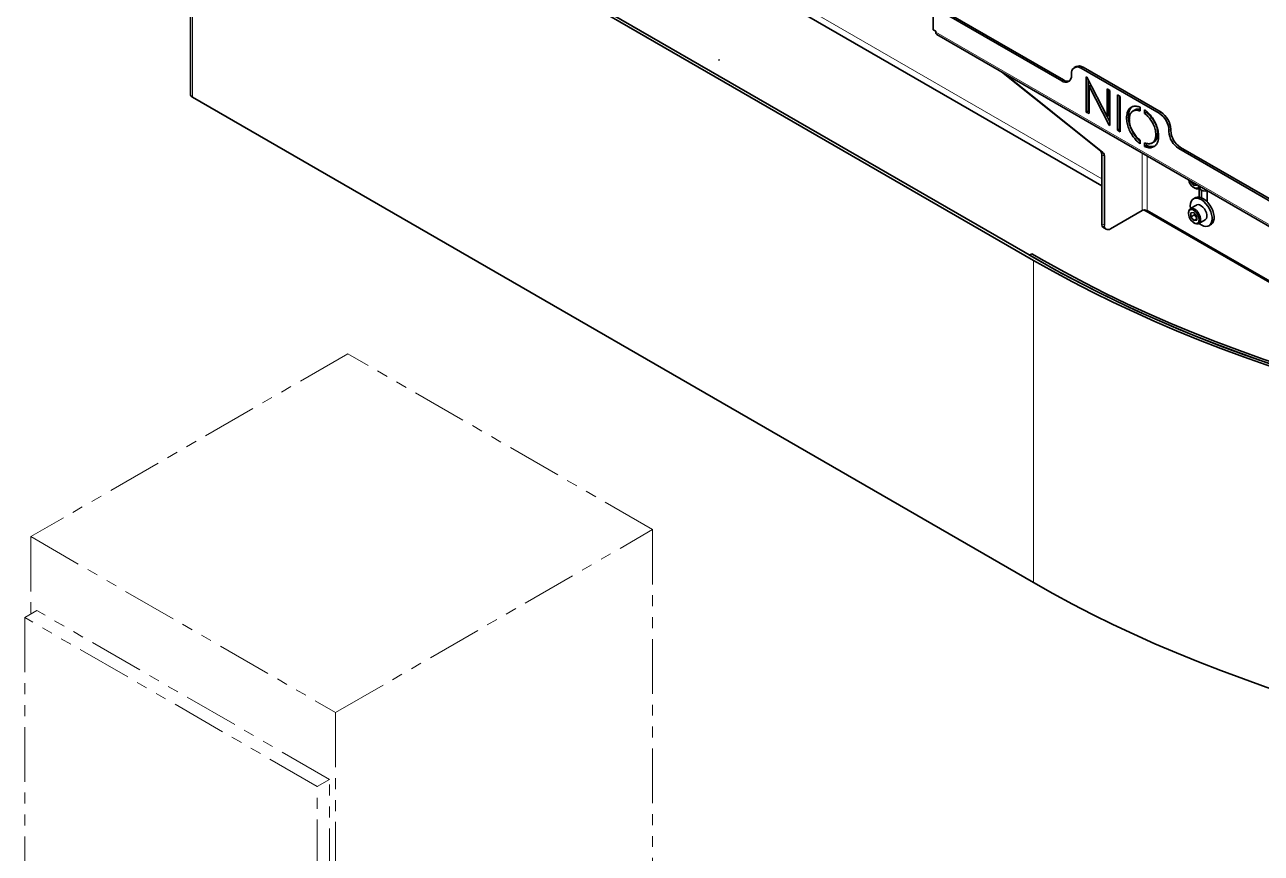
# Paper-space layout 'Blatt1' of a CAD drawing. Header units: millimetres. Extents: x 0 to 1189, y 0 to 841.
# Drawn here: x 735.1 to 878.5, y 313.2 to 409.4 of the extents above; entities that cross this region are included whole.
import ezdxf

# ---------------------------------------------------------------- set-up
doc = ezdxf.new("R2010")
doc.units = ezdxf.units.MM
doc.linetypes.add('PHANTOM', pattern=[12.7, 6.35, -1.27, 1.27, -1.27, 1.27, -1.27])

psp = doc.layouts.new('Blatt1')

# ---------------------------------------------------------------- linework, layer by layer
at = {"color": 7, "linetype": 'Continuous', "lineweight": 35}
for p, q in [((754.271, 683.672), (754.271, 401.312)), ((852.086, 382.051), (764.606, 432.553)), ((852.369, 382.214), (764.889, 432.716)), ((789.793, 431.239), (860.006, 390.705)), ((840.429, 408.825), (840.429, 411.478)), ((840.429, 411.478), (855.339, 402.871)), ((840.641, 411.601), (855.551, 402.994)), ((840.429, 408.825), (840.737, 408.647)), ((840.737, 408.524), (840.737, 408.647)), ((840.862, 408.25), (883.642, 383.553)), ((857.014, 404.543), (856.802, 404.42)), ((859.841, 394.745), (848.34, 403.932)), ((860.123, 394.581), (848.623, 403.769)), ((856.471, 403.688), (856.471, 403.524)), ((857.602, 404.341), (866.653, 399.116)), ((866.865, 399.239), (857.814, 404.464)), ((858.263, 403.306), (858.197, 403.345)), ((858.197, 403.345), (858.197, 399.262)), ((860.599, 398.744), (858.263, 403.306)), ((858.409, 403.022), (858.409, 399.384)), ((858.724, 402.406), (858.514, 402.285)), ((858.514, 399.079), (858.514, 402.285)), ((858.514, 402.285), (860.844, 397.734)), ((860.916, 401.775), (860.599, 401.958)), ((860.599, 401.958), (860.599, 398.744)), ((860.811, 401.835), (860.811, 398.867)), ((860.916, 397.692), (860.916, 401.775)), ((852.086, 344.654), (754.506, 400.986)), ((862.14, 401.068), (861.823, 401.251)), ((861.823, 401.251), (861.823, 397.169)), ((862.035, 401.129), (862.035, 397.291)), ((862.14, 396.985), (862.14, 401.068)), ((858.409, 399.384), (858.197, 399.262)), ((858.197, 399.262), (858.514, 399.079)), ((858.409, 399.384), (858.514, 399.324)), ((860.811, 398.867), (860.599, 398.744)), ((863.824, 399.5), (863.612, 399.377)), ((864.454, 399.393), (864.454, 399.819)), ((864.949, 399.536), (864.949, 399.113)), ((865.161, 399.236), (864.949, 399.113)), ((865.161, 399.36), (865.161, 399.236)), ((860.601, 398.745), (860.916, 398.129)), ((860.916, 397.775), (860.844, 397.734)), ((860.844, 397.734), (860.916, 397.692)), ((862.035, 397.291), (861.823, 397.169)), ((861.823, 397.169), (862.14, 396.985)), ((862.035, 397.291), (862.14, 397.23)), ((864.454, 395.566), (864.454, 395.987)), ((866.477, 396.77), (866.265, 396.648)), ((867.784, 397.157), (867.784, 396.993)), ((867.996, 397.279), (867.996, 397.116)), ((864.949, 395.696), (864.949, 395.272)), ((865.161, 395.395), (864.949, 395.272)), ((865.161, 395.645), (865.161, 395.395)), ((865.846, 395.685), (866.058, 395.807)), ((868.916, 395.034), (883.826, 386.426)), ((869.128, 395.156), (884.038, 386.549)), ((860.006, 386.292), (860.006, 394.315)), ((860.289, 386.129), (860.289, 394.152)), ((870.316, 391.193), (870.316, 391.246)), ((870.362, 391.22), (870.316, 391.193)), ((870.316, 391.193), (870.669, 390.753)), ((870.92, 390.898), (870.669, 390.753)), ((871.023, 390.785), (870.669, 390.753)), ((870.669, 390.506), (870.754, 390.457)), ((871.023, 390.785), (871.023, 390.838)), ((871.254, 390.407), (871.511, 390.556)), ((871.277, 390.41), (871.277, 389.399)), ((871.56, 390.221), (871.56, 389.323)), ((870.844, 389.321), (870.618, 389.19)), ((872.211, 388.86), (872.211, 390.081)), ((860.996, 385.721), (864.673, 387.843)), ((864.859, 387.904), (902.15, 366.376)), ((865.239, 387.843), (902.15, 366.535)), ((870.047, 387.599), (870.047, 387.501)), ((870.982, 388.477), (870.254, 388.057)), ((870.316, 387.582), (870.669, 387.613)), ((870.316, 387.11), (870.316, 387.582)), ((870.74, 387.355), (870.316, 387.11)), ((871.023, 387.173), (870.669, 387.613)), ((870.74, 387.355), (870.74, 387.525)), ((870.852, 387.385), (870.74, 387.355)), ((871.023, 387.003), (870.74, 387.355)), ((870.316, 387.11), (870.669, 386.67)), ((871.023, 386.874), (870.669, 386.67)), ((871.023, 386.702), (870.669, 386.67)), ((870.669, 386.423), (870.754, 386.374)), ((871.023, 386.702), (871.023, 387.173)), ((871.254, 386.325), (871.982, 386.745)), ((872.418, 386.073), (872.644, 386.203)), ((860.213, 385.834), (860.496, 385.671)), ((851.606, 382.646), (851.887, 382.811)), ((851.606, 382.646), (853.03, 381.836)), ((851.887, 382.811), (853.311, 382))]:
    psp.add_line(p, q, dxfattribs=at)
at = {"color": 8, "linetype": 'Continuous', "lineweight": 18}
for p, q in [((754.506, 683.346), (754.506, 400.986)), ((789.295, 432.338), (860.006, 391.517)), ((840.737, 408.524), (883.517, 383.828)), ((857.814, 404.464), (857.602, 404.341)), ((855.339, 402.871), (855.551, 402.994)), ((866.653, 399.116), (866.865, 399.239)), ((863.077, 398.713), (862.865, 398.59)), ((867.996, 397.279), (867.784, 397.157)), ((867.784, 396.993), (867.996, 397.116)), ((859.841, 394.745), (860.123, 394.581)), ((864.673, 387.843), (864.673, 394.504)), ((869.128, 395.156), (868.916, 395.034)), ((860.289, 394.152), (860.006, 394.315)), ((865.239, 387.843), (865.239, 394.177)), ((860.006, 386.292), (860.289, 386.129)), ((852.086, 382.051), (852.086, 344.654))]:
    psp.add_line(p, q, dxfattribs=at)
at = {"color": 7, "linetype": 'PHANTOM', "lineweight": 18}
for p, q in [((772.528, 371.215), (735.758, 349.988)), ((807.883, 350.805), (772.528, 371.215)), ((771.113, 329.578), (807.883, 350.805)), ((807.883, 350.805), (807.883, 287.523)), ((735.758, 349.988), (771.113, 329.578)), ((735.758, 349.988), (735.758, 341.007)), ((735.051, 340.598), (736.465, 341.415)), ((770.406, 321.821), (736.465, 341.415)), ((735.051, 340.598), (735.051, 308.753)), ((768.992, 321.005), (735.051, 340.598)), ((771.113, 329.578), (771.113, 296.562)), ((768.992, 321.005), (770.406, 321.821)), ((770.406, 297.083), (770.406, 321.821)), ((768.992, 298.098), (768.992, 321.005))]:
    psp.add_line(p, q, dxfattribs=at)
at = {"color": 7, "linetype": 'Continuous', "lineweight": 35, "flags": 128}
for points in [[(815.61, 405.305), (815.614, 405.308), (815.616, 405.313), (815.614, 405.317), (815.61, 405.321), (815.603, 405.323), (815.596, 405.324), (815.588, 405.323), (815.581, 405.321), (815.577, 405.317), (815.576, 405.313), (815.577, 405.308), (815.581, 405.305), (815.588, 405.302), (815.596, 405.301), (815.603, 405.302), (815.61, 405.305)], [(870.067, 391.39), (870.072, 391.367), (870.146, 391.138), (870.262, 390.917), (870.411, 390.72), (870.581, 390.564), (870.758, 390.462), (870.928, 390.422), (871.077, 390.446), (871.193, 390.534), (871.266, 390.677), (871.271, 390.695)], [(871.418, 390.61), (871.403, 390.574), (871.303, 390.441), (871.162, 390.371), (870.991, 390.367), (870.802, 390.431), (870.754, 390.457)], [(870.269, 388.066), (870.245, 388.366), (870.271, 388.647), (870.348, 388.886), (870.473, 389.074), (870.641, 389.203), (870.844, 389.268), (871.076, 389.265), (871.325, 389.196), (871.582, 389.062), (871.837, 388.87), (872.078, 388.628), (872.297, 388.344), (872.483, 388.031), (872.631, 387.702), (872.732, 387.371), (872.784, 387.049), (872.784, 386.752), (872.732, 386.491), (872.631, 386.276), (872.483, 386.117), (872.297, 386.02), (872.078, 385.988), (871.837, 386.025), (871.582, 386.126), (871.325, 386.29), (871.269, 386.334)], [(870.844, 389.321), (870.867, 389.334), (871.071, 389.398), (871.302, 389.396), (871.551, 389.326), (871.808, 389.193), (872.063, 389.001), (872.305, 388.758), (872.523, 388.475), (872.71, 388.162), (872.857, 387.833), (872.958, 387.501), (873.01, 387.18), (873.01, 386.883), (872.958, 386.621), (872.857, 386.407), (872.71, 386.247), (872.644, 386.203)], [(870.047, 387.599), (870.073, 387.804), (870.15, 387.964), (870.271, 388.066), (870.429, 388.104), (870.61, 388.073), (870.802, 387.978), (870.991, 387.823), (871.162, 387.622), (871.303, 387.389), (871.403, 387.142), (871.455, 386.898), (871.455, 386.675), (871.403, 386.491), (871.303, 386.359), (871.162, 386.288), (870.991, 386.285), (870.802, 386.348), (870.754, 386.374)], [(870.047, 387.501), (870.072, 387.284), (870.146, 387.055), (870.262, 386.834), (870.411, 386.637), (870.581, 386.482), (870.758, 386.379), (870.928, 386.339), (871.077, 386.363), (871.193, 386.451), (871.266, 386.595), (871.291, 386.783), (871.266, 387), (871.193, 387.228), (871.077, 387.45), (870.928, 387.646), (870.758, 387.802), (870.581, 387.904), (870.411, 387.945), (870.262, 387.92), (870.146, 387.832), (870.072, 387.689), (870.047, 387.501)], [(871.982, 386.745), (872.031, 386.779), (872.131, 386.911), (872.183, 387.096), (872.183, 387.318), (872.131, 387.562), (872.031, 387.81), (871.89, 388.043), (871.719, 388.244), (871.531, 388.398), (871.339, 388.494), (871.157, 388.524), (871, 388.487), (870.982, 388.477)], [(898.618, 364.369), (895.736, 365.053), (892.882, 365.775), (890.056, 366.533), (887.261, 367.329), (884.498, 368.16), (881.768, 369.028), (879.072, 369.931), (876.413, 370.868), (873.791, 371.84), (871.207, 372.846), (868.664, 373.886), (866.162, 374.958), (863.702, 376.063), (861.287, 377.199), (858.916, 378.367), (856.592, 379.565), (854.315, 380.794), (852.086, 382.051)], [(898.766, 364.583), (895.893, 365.266), (893.047, 365.985), (890.229, 366.742), (887.442, 367.535), (884.687, 368.364), (881.965, 369.229), (879.277, 370.129), (876.625, 371.064), (874.011, 372.033), (871.435, 373.036), (868.899, 374.073), (866.404, 375.142), (863.951, 376.243), (861.543, 377.377), (859.179, 378.541), (856.861, 379.736), (854.591, 380.96), (852.369, 382.214)], [(853.03, 381.836), (855.36, 380.54), (857.741, 379.276), (860.174, 378.044), (862.656, 376.846), (865.186, 375.683), (867.763, 374.553), (870.385, 373.459), (873.051, 372.401), (875.759, 371.38), (878.509, 370.395), (881.297, 369.448), (884.123, 368.539), (886.986, 367.669), (889.883, 366.838), (892.813, 366.046), (895.775, 365.295), (898.766, 364.583)], [(853.311, 382), (855.634, 380.708), (858.009, 379.447), (860.434, 378.22), (862.909, 377.025), (865.432, 375.865), (868.001, 374.739), (870.616, 373.648), (873.274, 372.593), (875.974, 371.574), (878.715, 370.593), (881.496, 369.648), (884.314, 368.742), (887.168, 367.874), (890.057, 367.046), (892.979, 366.256), (895.932, 365.507), (898.914, 364.798)], [(898.618, 326.971), (895.736, 327.655), (892.882, 328.377), (890.056, 329.136), (887.261, 329.931), (884.498, 330.763), (881.768, 331.63), (879.072, 332.533), (876.413, 333.471), (873.791, 334.443), (871.207, 335.449), (868.664, 336.488), (866.162, 337.561), (863.702, 338.665), (861.287, 339.802), (858.916, 340.969), (856.592, 342.168), (854.315, 343.396), (852.086, 344.654)]]:
    psp.add_lwpolyline(points, dxfattribs=at)
at = {"color": 7, "linetype": 'Continuous', "lineweight": 35}
for centre, radius, start, end in [((841.023, 408.488), 0.288, 172.74417, 235.94365), ((857.345, 403.809), 0.805, 54.38242, 114.30712), ((855.781, 403.413), 0.699, 230.79671, 9.21404), ((857.16, 403.8), 0.699, 50.79671, 189.21404), ((856.038, 403.699), 0.858, 235.38842, 283.46317), ((754.672, 401.352), 0.402, 185.6948, 245.62534), ((865.328, 397.045), 2.459, 2.60548, 57.39452), ((865.54, 397.167), 2.459, 2.60548, 57.39452), ((870.241, 397.105), 2.459, 182.60548, 237.39452), ((870.453, 397.227), 2.459, 182.60548, 237.39452), ((859.473, 394.356), 0.535, 355.59419, 46.54889), ((859.756, 394.193), 0.535, 355.59419, 46.54889), ((872.084, 391.246), 1.163, 225.50037, 280.53576), ((864.956, 387.297), 0.615, 62.60967, 117.39033), ((860.496, 386.238), 0.493, 173.70115, 234.98667), ((860.72, 386.059), 0.437, 170.78596, 309.20329)]:
    psp.add_arc(centre, radius, start, end, dxfattribs=at)
for points, knots in [([(864.454, 399.819), (864.291, 399.872), (863.965, 399.979), (863.534, 399.917), (863.174, 399.677), (862.915, 399.24), (862.882, 398.807), (862.865, 398.59)], [0, 0, 0, 0, 0.18671605, 0.37346748, 0.56018565, 0.78008317, 1, 1, 1, 1]), ([(863.634, 399.927), (863.56, 399.886), (863.348, 399.766), (863.13, 399.358), (863.095, 398.928), (863.077, 398.713)], [0, 0, 0, 0, 0.2090062, 0.6044857, 1, 1, 1, 1]), ([(863.183, 398.409), (863.192, 398.557), (863.209, 398.852), (863.369, 399.189), (863.631, 399.421), (864, 399.514), (864.302, 399.433), (864.454, 399.393)], [0, 0, 0, 0, 0.1867727, 0.3734548, 0.5601636, 0.7800879, 1, 1, 1, 1]), ([(863.826, 399.496), (863.831, 399.501), (863.932, 399.592), (864.15, 399.626), (864.376, 399.574), (864.454, 399.556)], [0, 0, 0, 0, 0.03330298, 0.66895623, 1, 1, 1, 1]), ([(866.582, 396.464), (866.571, 396.665), (866.55, 397.066), (866.346, 397.728), (866.045, 398.322), (865.703, 398.827), (865.34, 399.233), (865.079, 399.435), (864.949, 399.536)], [0, 0, 0, 0, 0.1866537, 0.3731511, 0.5597522, 0.7065064, 0.8532204, 1, 1, 1, 1]), ([(864.949, 399.113), (865.08, 399.003), (865.343, 398.783), (865.696, 398.341), (866.003, 397.818), (866.226, 397.22), (866.252, 396.839), (866.265, 396.648)], [0, 0, 0, 0, 0.1867914, 0.3736723, 0.5603809, 0.7801413, 1, 1, 1, 1]), ([(865.161, 399.236), (865.292, 399.126), (865.555, 398.905), (865.908, 398.463), (866.216, 397.94), (866.438, 397.343), (866.464, 396.961), (866.477, 396.77)], [0, 0, 0, 0, 0.1867914, 0.3736723, 0.5603809, 0.7801413, 1, 1, 1, 1]), ([(862.865, 398.59), (862.876, 398.394), (862.898, 398.001), (863.1, 397.354), (863.39, 396.772), (863.722, 396.275), (864.072, 395.87), (864.326, 395.667), (864.454, 395.566)], [0, 0, 0, 0, 0.1866262, 0.3731277, 0.5597241, 0.7065019, 0.8532362, 1, 1, 1, 1]), ([(863.077, 398.713), (863.088, 398.516), (863.11, 398.123), (863.312, 397.476), (863.602, 396.894), (863.935, 396.4), (864.216, 396.063), (864.398, 395.914), (864.454, 395.869)], [0, 0, 0, 0, 0.2034508, 0.4067656, 0.6101839, 0.7701939, 0.9301565, 1, 1, 1, 1]), ([(864.454, 395.987), (864.325, 396.095), (864.068, 396.311), (863.731, 396.754), (863.437, 397.267), (863.219, 397.85), (863.195, 398.222), (863.183, 398.409)], [0, 0, 0, 0, 0.1867664, 0.3735385, 0.5603925, 0.7801177, 1, 1, 1, 1]), ([(866.265, 396.648), (866.256, 396.497), (866.237, 396.196), (866.071, 395.856), (865.8, 395.626), (865.416, 395.548), (865.104, 395.647), (864.949, 395.696)], [0, 0, 0, 0, 0.1867982, 0.3735047, 0.560175, 0.7800478, 1, 1, 1, 1]), ([(864.949, 395.272), (865.115, 395.211), (865.447, 395.089), (865.885, 395.148), (866.215, 395.346), (866.438, 395.648), (866.561, 396.018), (866.575, 396.315), (866.582, 396.464)], [0, 0, 0, 0, 0.1865327, 0.3730448, 0.5597061, 0.706449, 0.8531921, 1, 1, 1, 1]), ([(866.477, 396.77), (866.467, 396.62), (866.448, 396.32), (866.297, 395.987), (866.129, 395.87), (866.052, 395.816)], [0, 0, 0, 0, 0.3511956, 0.7022187, 1, 1, 1, 1]), ([(865.161, 395.395), (865.328, 395.332), (865.658, 395.207), (865.934, 395.266), (866.07, 395.295)], [0, 0, 0, 0, 0.5075106, 1, 1, 1, 1])]:
    psp.add_open_spline(points, degree=3, knots=knots, dxfattribs=at)

doc.saveas('drawing.dxf')
